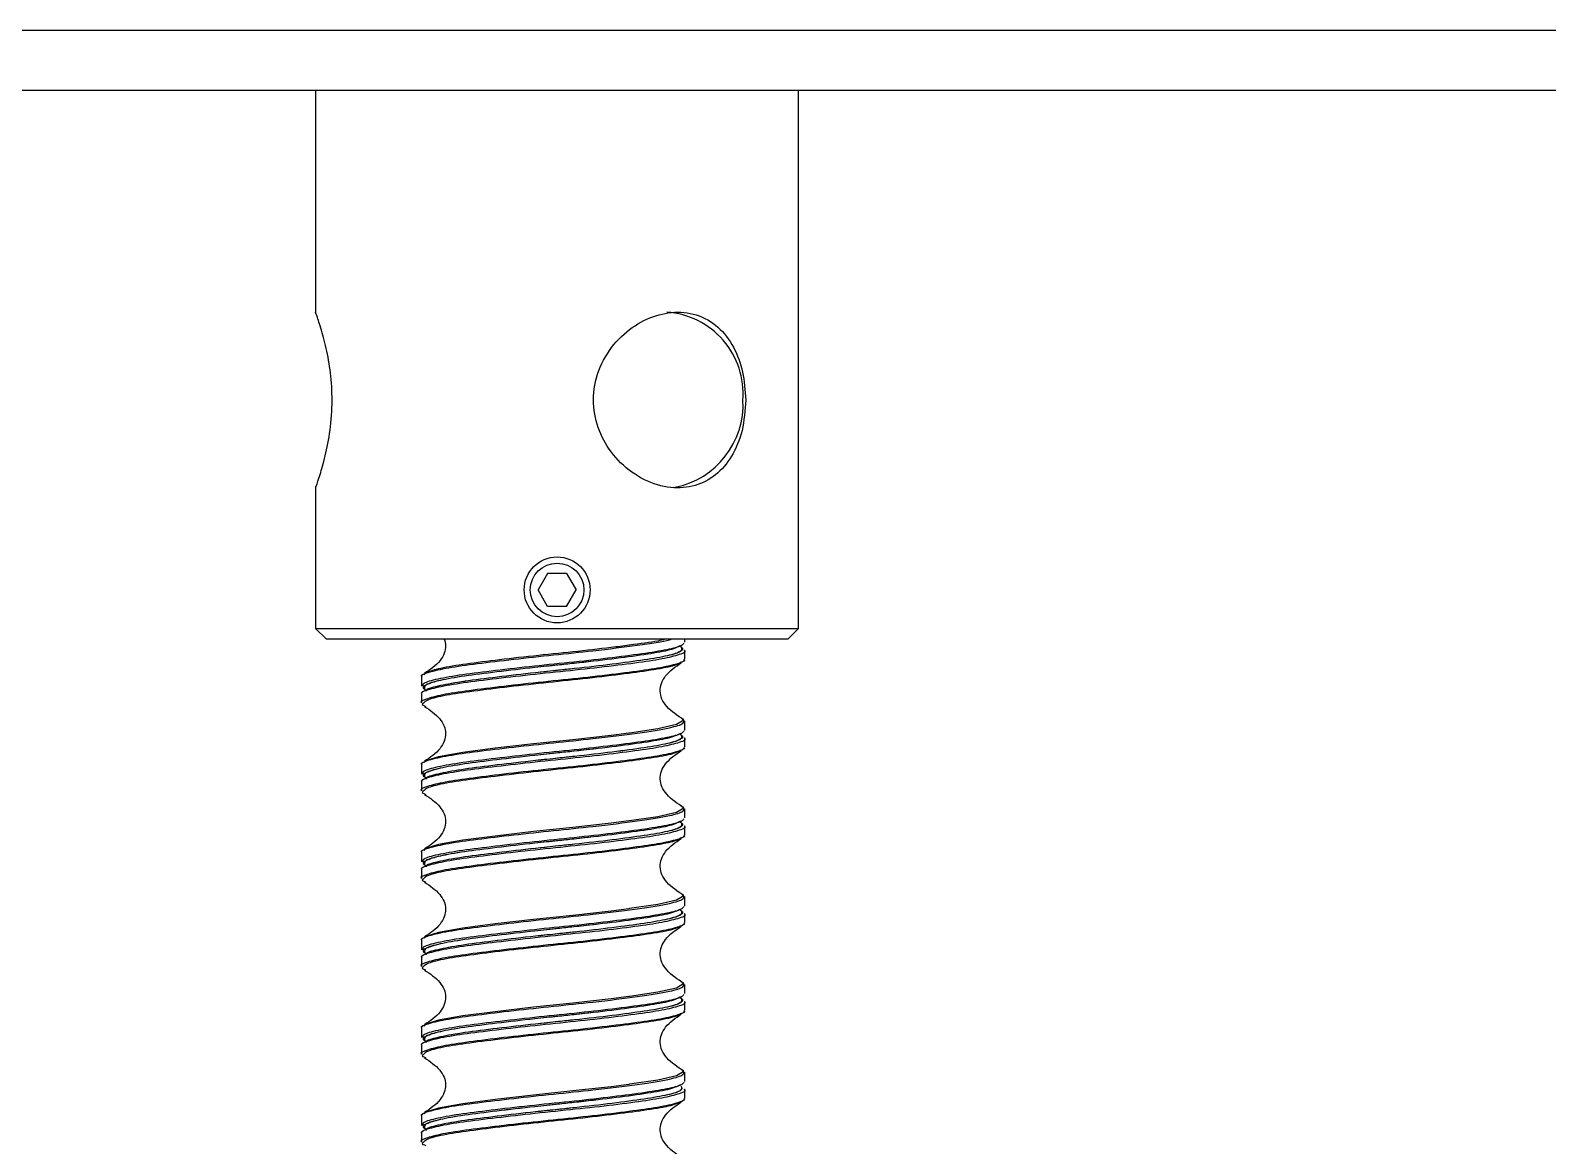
# Model space of a CAD drawing. Header units: millimetres. Extents: x 15 to 1184, y 5 to 1288.
# Drawn here: x 357.72 to 403.78, y 486.56 to 520.43 of the extents above; entities that cross this region are included whole.
import ezdxf

# ---------------------------------------------------------------- set-up
doc = ezdxf.new("R2010")
doc.units = ezdxf.units.MM

msp = doc.modelspace()

# ---------------------------------------------------------------- linework, layer by layer
at = {"color": 7, "linetype": 'Continuous', "lineweight": 25}
for p, q in [((447.042, 520.426), (300.375, 520.426)), ((447.042, 518.601), (300.375, 518.601)), ((366.375, 518.601), (366.375, 511.868)), ((381.042, 502.268), (381.042, 518.601)), ((366.375, 506.571), (366.375, 502.268)), ((373.42, 503.935), (373.131, 503.435)), ((373.997, 503.935), (373.42, 503.935)), ((373.997, 503.935), (374.286, 503.435)), ((373.42, 502.935), (373.131, 503.435)), ((373.997, 502.935), (374.286, 503.435)), ((373.997, 502.935), (373.42, 502.935)), ((366.375, 502.268), (366.709, 501.935)), ((366.375, 502.268), (381.042, 502.268)), ((380.709, 501.935), (381.042, 502.268)), ((380.709, 501.935), (366.709, 501.935)), ((377.588, 501.845), (377.588, 501.935)), ((374.891, 501.281), (374.221, 501.204)), ((377.588, 501.336), (377.588, 501.605)), ((369.588, 500.793), (369.588, 500.511)), ((369.692, 500.904), (369.67, 500.848)), ((369.588, 500.272), (369.588, 500.003)), ((377.455, 499.567), (377.516, 499.515)), ((377.588, 499.178), (377.588, 499.459)), ((377.588, 498.67), (377.588, 498.939)), ((374.891, 498.614), (374.221, 498.537)), ((369.588, 498.127), (369.588, 497.845)), ((369.692, 498.238), (369.67, 498.181)), ((369.588, 497.605), (369.588, 497.336)), ((377.455, 496.9), (377.516, 496.848)), ((377.588, 496.512), (377.588, 496.793)), ((377.588, 496.003), (377.588, 496.272)), ((374.891, 495.948), (374.221, 495.87)), ((369.588, 495.46), (369.588, 495.178)), ((369.692, 495.571), (369.67, 495.514)), ((369.588, 494.938), (369.588, 494.67)), ((377.455, 494.233), (377.516, 494.181)), ((377.588, 493.845), (377.588, 494.126)), ((377.588, 493.336), (377.588, 493.605)), ((369.692, 492.904), (369.67, 492.848)), ((374.891, 493.281), (374.221, 493.204)), ((369.588, 492.793), (369.588, 492.511)), ((369.588, 492.272), (369.588, 492.003)), ((377.455, 491.567), (377.516, 491.515)), ((377.588, 491.178), (377.588, 491.459)), ((374.891, 490.614), (374.221, 490.537)), ((377.588, 490.67), (377.588, 490.939)), ((369.692, 490.238), (369.67, 490.181)), ((369.588, 490.127), (369.588, 489.845)), ((369.588, 489.605), (369.588, 489.336)), ((377.455, 488.9), (377.516, 488.848)), ((377.588, 488.512), (377.588, 488.793)), ((374.891, 487.948), (374.221, 487.87)), ((377.588, 488.003), (377.588, 488.272)), ((369.588, 487.46), (369.588, 487.178)), ((369.692, 487.571), (369.67, 487.514)), ((369.588, 486.938), (369.588, 486.67))]:
    msp.add_line(p, q, dxfattribs=at)
at = {"color": 8, "linetype": 'Continuous', "lineweight": 25, "flags": 128}
for points in [[(377.516, 499.515), (377.556, 499.48), (377.334, 499.348), (376.763, 499.217), (375.907, 499.09), (375.891, 499.088), (375.348, 499.019), (374.19, 498.888), (372.992, 498.762), (371.825, 498.627), (370.844, 498.501), (370.106, 498.37), (369.692, 498.238), (369.692, 498.238)], [(377.516, 496.848), (377.556, 496.813), (377.334, 496.681), (376.763, 496.55), (375.907, 496.424), (375.891, 496.422), (375.348, 496.352), (374.19, 496.221), (372.992, 496.095), (371.825, 495.961), (370.844, 495.835), (370.106, 495.704), (369.692, 495.571), (369.692, 495.571)], [(377.516, 494.181), (377.556, 494.147), (377.334, 494.014), (376.763, 493.883), (375.907, 493.757), (375.891, 493.755), (375.348, 493.686), (374.19, 493.554), (372.992, 493.428), (371.825, 493.294), (370.844, 493.168), (370.106, 493.037), (369.692, 492.904), (369.692, 492.904)], [(377.516, 491.515), (377.556, 491.48), (377.334, 491.348), (376.763, 491.217), (375.907, 491.09), (375.891, 491.088), (375.348, 491.019), (374.19, 490.888), (372.992, 490.762), (371.825, 490.627), (370.844, 490.501), (370.106, 490.37), (369.692, 490.238), (369.692, 490.238)], [(377.516, 488.848), (377.556, 488.813), (377.334, 488.681), (376.763, 488.55), (375.907, 488.424), (375.891, 488.422), (375.348, 488.352), (374.19, 488.221), (372.992, 488.095), (371.825, 487.961), (370.844, 487.835), (370.106, 487.704), (369.692, 487.571), (369.692, 487.571)]]:
    msp.add_lwpolyline(points, dxfattribs=at)
at = {"color": 7, "linetype": 'Continuous', "lineweight": 25}
for radius in [1, 0.813]:
    msp.add_circle((373.709, 503.435), radius, dxfattribs=at)
for centre, radius, start, end in [((376.876, 509.391), 2.482, 355.6113, 86.1751), ((376.79, 509.066), 2.565, 281.2507, 3.0353)]:
    msp.add_arc(centre, radius, start, end, dxfattribs=at)
for points, knots in [([(366.388, 506.571), (366.386, 506.563), (366.378, 506.542), (366.472, 506.804), (366.63, 507.313), (366.799, 508.058), (366.892, 508.939), (366.866, 509.826), (366.742, 510.627), (366.573, 511.288), (366.412, 511.77), (366.388, 511.835), (366.375, 511.868)], [0, 0, 0, 0, 0.05043, 0.150735, 0.253951, 0.362776, 0.471745, 0.5741, 0.673758, 0.778431, 0.888267, 1, 1, 1, 1]), ([(379.434, 509.201), (379.415, 509.49), (379.379, 510.067), (379.086, 510.842), (378.616, 511.457), (377.961, 511.833), (377.194, 511.907), (376.419, 511.694), (375.705, 511.229), (375.129, 510.534), (374.804, 509.674), (374.801, 508.777), (375.09, 507.953), (375.621, 507.25), (376.345, 506.736), (377.153, 506.497), (377.91, 506.561), (378.548, 506.895), (379.038, 507.471), (379.369, 508.264), (379.412, 508.887), (379.434, 509.201)], [0, 0, 0, 0, 0.051235, 0.102383, 0.15571, 0.210696, 0.263421, 0.313707, 0.364733, 0.418583, 0.473459, 0.525443, 0.57519, 0.626748, 0.681333, 0.735632, 0.786938, 0.837148, 0.889423, 0.944237, 1, 1, 1, 1]), ([(369.611, 500.793), (369.604, 500.799), (369.545, 500.849), (369.793, 500.937), (370.359, 501.074), (371.264, 501.197), (372.373, 501.33), (373.596, 501.463), (374.93, 501.597), (376.182, 501.759), (376.976, 501.866), (377.156, 501.929), (377.173, 501.935)], [0, 0, 0, 0, 0.016208, 0.129015, 0.243943, 0.356309, 0.470634, 0.584823, 0.697281, 0.840497, 0.984342, 1, 1, 1, 1]), ([(377.553, 501.821), (377.543, 501.799), (377.515, 501.738), (377.14, 501.628), (376.429, 501.509), (375.419, 501.376), (374.242, 501.243), (373.001, 501.12), (371.822, 500.983), (370.797, 500.859), (370.047, 500.727), (369.627, 500.608), (369.628, 500.539), (369.629, 500.511)], [0, 0, 0, 0, 0.050753, 0.14174, 0.239732, 0.339504, 0.439061, 0.537198, 0.637467, 0.735693, 0.835134, 0.934996, 1, 1, 1, 1]), ([(370.283, 501.935), (370.302, 501.871), (370.342, 501.732), (370.293, 501.502), (370.102, 501.179), (369.857, 501.015), (369.683, 500.9)], [0, 0, 0, 0, 0.152805, 0.333145, 0.529444, 1, 1, 1, 1]), ([(377.418, 501.73), (377.441, 501.719), (377.548, 501.665), (377.503, 501.57), (377.116, 501.434), (376.389, 501.311), (375.406, 501.177), (374.253, 501.045), (373.036, 500.921), (371.878, 500.785), (370.865, 500.66), (370.136, 500.529), (369.749, 500.428), (369.735, 500.375), (369.732, 500.365)], [0, 0, 0, 0, 0.025469, 0.1199, 0.21604, 0.31002, 0.40571, 0.501193, 0.595313, 0.691481, 0.785686, 0.881057, 0.976833, 1, 1, 1, 1]), ([(377.458, 501.742), (377.355, 501.692), (377.163, 501.597), (376.376, 501.468), (375.396, 501.335), (374.462, 501.229), (373.895, 501.169), (373.731, 501.152)], [0, 0, 0, 0, 0.248224, 0.46621, 0.688159, 0.909629, 1, 1, 1, 1]), ([(377.553, 501.336), (377.564, 501.326), (377.615, 501.273), (377.336, 501.172), (376.723, 501.04), (375.79, 500.916), (374.665, 500.779), (373.432, 500.655), (372.215, 500.523), (371.13, 500.39), (370.259, 500.267), (369.746, 500.13), (369.528, 500.047), (369.589, 500.004), (369.59, 500.003)], [0, 0, 0, 0, 0.024544, 0.122637, 0.220352, 0.316835, 0.415345, 0.511772, 0.609561, 0.707597, 0.803858, 0.902335, 0.999085, 1, 1, 1, 1]), ([(369.616, 500.272), (369.608, 500.28), (369.551, 500.331), (369.811, 500.421), (370.394, 500.558), (371.309, 500.681), (372.426, 500.815), (373.653, 500.947), (374.877, 501.071), (375.972, 501.207), (376.863, 501.332), (377.4, 501.463), (377.655, 501.556), (377.577, 501.602), (377.572, 501.605)], [0, 0, 0, 0, 0.018248, 0.11493, 0.213427, 0.309732, 0.407717, 0.505583, 0.601967, 0.700482, 0.797036, 0.894683, 0.992836, 1, 1, 1, 1]), ([(377.557, 499.496), (377.369, 499.614), (377.101, 499.781), (376.882, 500.11), (376.821, 500.359), (376.864, 500.608), (377.057, 500.937), (377.305, 501.104), (377.48, 501.222)], [0, 0, 0, 0, 0.2783506, 0.3942752, 0.4999728, 0.6056679, 0.7215927, 1, 1, 1, 1]), ([(377.54, 501.282), (377.542, 501.279), (377.559, 501.261), (377.499, 501.242), (377.449, 501.227)], [0, 0, 0, 0, 0.1675637, 1, 1, 1, 1]), ([(373.769, 501.156), (373.524, 501.13), (372.875, 501.062), (371.86, 500.942), (370.86, 500.818), (370.103, 500.687), (369.713, 500.552), (369.587, 500.471), (369.691, 500.426), (369.695, 500.424)], [0, 0, 0, 0, 0.108501, 0.287638, 0.463119, 0.640772, 0.819177, 0.994153, 1, 1, 1, 1]), ([(373.75, 500.994), (373.517, 500.97), (372.877, 500.903), (371.873, 500.784), (370.86, 500.66), (370.128, 500.529), (369.737, 500.426), (369.724, 500.372), (369.721, 500.36)], [0, 0, 0, 0, 0.119372, 0.32656, 0.529523, 0.734999, 0.941339, 1, 1, 1, 1]), ([(369.686, 500.447), (369.68, 500.441), (369.663, 500.425), (369.716, 500.407), (369.75, 500.397)], [0, 0, 0, 0, 0.368276, 1, 1, 1, 1]), ([(369.642, 499.989), (369.633, 499.984), (369.58, 499.953), (369.66, 499.921), (369.727, 499.895)], [0, 0, 0, 0, 0.172985, 1, 1, 1, 1]), ([(369.686, 499.894), (369.853, 499.783), (370.09, 499.625), (370.286, 499.314), (370.34, 499.076), (370.295, 498.836), (370.101, 498.512), (369.856, 498.348), (369.683, 498.233)], [0, 0, 0, 0, 0.273015, 0.389187, 0.496399, 0.603606, 0.720291, 1, 1, 1, 1]), ([(369.611, 498.127), (369.604, 498.133), (369.545, 498.182), (369.793, 498.271), (370.359, 498.408), (371.264, 498.531), (372.372, 498.664), (373.598, 498.796), (374.923, 498.93), (376.213, 499.092), (377.132, 499.236), (377.579, 499.375), (377.559, 499.45), (377.55, 499.483)], [0, 0, 0, 0, 0.0136516, 0.1086656, 0.2054662, 0.3001092, 0.3964016, 0.49258, 0.5873001, 0.7079273, 0.8290837, 0.9258877, 1, 1, 1, 1]), ([(369.616, 497.605), (369.608, 497.613), (369.551, 497.664), (369.811, 497.755), (370.394, 497.892), (371.309, 498.015), (372.426, 498.148), (373.653, 498.28), (374.877, 498.404), (375.972, 498.541), (376.863, 498.665), (377.4, 498.796), (377.655, 498.89), (377.577, 498.936), (377.572, 498.939)], [0, 0, 0, 0, 0.018248, 0.11493, 0.213427, 0.309732, 0.407717, 0.505583, 0.601967, 0.700482, 0.797036, 0.894683, 0.992837, 1, 1, 1, 1]), ([(377.553, 499.155), (377.543, 499.133), (377.515, 499.071), (377.14, 498.961), (376.429, 498.842), (375.419, 498.709), (374.242, 498.577), (373.001, 498.453), (371.822, 498.316), (370.797, 498.192), (370.047, 498.06), (369.627, 497.942), (369.628, 497.872), (369.629, 497.845)], [0, 0, 0, 0, 0.0507525, 0.14174, 0.239732, 0.339504, 0.439061, 0.5371977, 0.6374673, 0.7356931, 0.835134, 0.9349956, 1, 1, 1, 1]), ([(377.418, 499.064), (377.441, 499.052), (377.548, 498.999), (377.503, 498.903), (377.116, 498.767), (376.389, 498.644), (375.406, 498.511), (374.253, 498.378), (373.036, 498.255), (371.878, 498.118), (370.865, 497.994), (370.136, 497.862), (369.749, 497.761), (369.735, 497.709), (369.732, 497.698)], [0, 0, 0, 0, 0.025469, 0.119899, 0.21604, 0.31002, 0.40571, 0.501193, 0.595313, 0.691481, 0.785686, 0.881057, 0.976833, 1, 1, 1, 1]), ([(377.458, 499.075), (377.355, 499.025), (377.163, 498.93), (376.376, 498.802), (375.396, 498.668), (374.462, 498.562), (373.895, 498.502), (373.731, 498.485)], [0, 0, 0, 0, 0.248224, 0.46621, 0.688159, 0.90963, 1, 1, 1, 1]), ([(377.553, 498.67), (377.564, 498.659), (377.615, 498.606), (377.336, 498.505), (376.723, 498.374), (375.79, 498.249), (374.665, 498.113), (373.432, 497.989), (372.215, 497.857), (371.13, 497.723), (370.259, 497.6), (369.746, 497.464), (369.528, 497.38), (369.589, 497.337), (369.59, 497.336)], [0, 0, 0, 0, 0.024544, 0.122637, 0.220352, 0.316835, 0.415345, 0.511772, 0.609561, 0.707597, 0.803858, 0.902335, 0.999085, 1, 1, 1, 1]), ([(373.769, 498.489), (373.524, 498.463), (372.875, 498.395), (371.86, 498.276), (370.86, 498.151), (370.103, 498.02), (369.713, 497.886), (369.587, 497.804), (369.691, 497.759), (369.695, 497.758)], [0, 0, 0, 0, 0.108501, 0.287638, 0.463119, 0.640772, 0.819177, 0.994153, 1, 1, 1, 1]), ([(377.557, 496.829), (377.369, 496.947), (377.101, 497.114), (376.882, 497.444), (376.821, 497.693), (376.864, 497.941), (377.057, 498.271), (377.305, 498.437), (377.48, 498.555)], [0, 0, 0, 0, 0.278356, 0.394274, 0.499972, 0.605667, 0.721592, 1, 1, 1, 1]), ([(377.54, 498.615), (377.542, 498.612), (377.559, 498.595), (377.499, 498.576), (377.449, 498.56)], [0, 0, 0, 0, 0.167564, 1, 1, 1, 1]), ([(373.75, 498.327), (373.517, 498.303), (372.877, 498.236), (371.873, 498.118), (370.86, 497.994), (370.128, 497.862), (369.737, 497.759), (369.724, 497.705), (369.721, 497.693)], [0, 0, 0, 0, 0.119372, 0.32656, 0.529524, 0.734998, 0.941339, 1, 1, 1, 1]), ([(369.686, 497.78), (369.68, 497.774), (369.663, 497.758), (369.716, 497.741), (369.75, 497.73)], [0, 0, 0, 0, 0.368276, 1, 1, 1, 1]), ([(369.642, 497.322), (369.633, 497.317), (369.58, 497.286), (369.66, 497.254), (369.727, 497.228)], [0, 0, 0, 0, 0.172985, 1, 1, 1, 1]), ([(369.686, 497.227), (369.853, 497.117), (370.09, 496.959), (370.286, 496.647), (370.34, 496.41), (370.295, 496.169), (370.101, 495.845), (369.856, 495.682), (369.683, 495.566)], [0, 0, 0, 0, 0.273014, 0.389182, 0.4964, 0.603606, 0.720291, 1, 1, 1, 1]), ([(369.611, 495.46), (369.604, 495.466), (369.545, 495.515), (369.793, 495.604), (370.359, 495.741), (371.264, 495.864), (372.372, 495.997), (373.598, 496.129), (374.923, 496.263), (376.213, 496.425), (377.132, 496.569), (377.579, 496.708), (377.559, 496.784), (377.55, 496.816)], [0, 0, 0, 0, 0.013651, 0.108666, 0.205466, 0.300109, 0.396402, 0.49258, 0.5873, 0.707927, 0.829084, 0.925888, 1, 1, 1, 1]), ([(369.616, 494.938), (369.608, 494.946), (369.551, 494.998), (369.811, 495.088), (370.394, 495.225), (371.309, 495.348), (372.426, 495.481), (373.653, 495.614), (374.877, 495.737), (375.972, 495.874), (376.863, 495.999), (377.4, 496.13), (377.655, 496.223), (377.577, 496.269), (377.572, 496.272)], [0, 0, 0, 0, 0.018248, 0.11493, 0.213428, 0.309732, 0.407717, 0.505583, 0.601967, 0.700482, 0.797036, 0.894683, 0.992836, 1, 1, 1, 1]), ([(377.553, 496.488), (377.543, 496.466), (377.515, 496.405), (377.14, 496.295), (376.429, 496.176), (375.419, 496.042), (374.242, 495.91), (373.001, 495.786), (371.822, 495.65), (370.797, 495.525), (370.047, 495.394), (369.627, 495.275), (369.628, 495.205), (369.629, 495.178)], [0, 0, 0, 0, 0.050752, 0.14174, 0.239732, 0.339504, 0.439061, 0.537198, 0.637467, 0.735693, 0.835134, 0.934996, 1, 1, 1, 1]), ([(377.418, 496.397), (377.441, 496.386), (377.548, 496.332), (377.503, 496.237), (377.116, 496.1), (376.389, 495.977), (375.406, 495.844), (374.253, 495.712), (373.036, 495.588), (371.878, 495.451), (370.865, 495.327), (370.136, 495.196), (369.749, 495.095), (369.735, 495.042), (369.732, 495.032)], [0, 0, 0, 0, 0.0254688, 0.1198996, 0.21604, 0.31002, 0.4057103, 0.5011927, 0.5953126, 0.6914805, 0.7856859, 0.8810571, 0.9768326, 1, 1, 1, 1]), ([(377.458, 496.409), (377.355, 496.358), (377.163, 496.263), (376.376, 496.135), (375.396, 496.002), (374.462, 495.895), (373.895, 495.836), (373.731, 495.818)], [0, 0, 0, 0, 0.248225, 0.46621, 0.688159, 0.90963, 1, 1, 1, 1]), ([(377.553, 496.003), (377.564, 495.993), (377.615, 495.94), (377.336, 495.838), (376.723, 495.707), (375.79, 495.583), (374.665, 495.446), (373.432, 495.322), (372.215, 495.19), (371.13, 495.057), (370.259, 494.934), (369.746, 494.797), (369.528, 494.713), (369.589, 494.67), (369.59, 494.67)], [0, 0, 0, 0, 0.024544, 0.122637, 0.220352, 0.316835, 0.415345, 0.511772, 0.609561, 0.707597, 0.803858, 0.902335, 0.999085, 1, 1, 1, 1]), ([(373.769, 495.822), (373.524, 495.797), (372.875, 495.729), (371.86, 495.609), (370.86, 495.485), (370.103, 495.354), (369.713, 495.219), (369.587, 495.138), (369.691, 495.092), (369.695, 495.091)], [0, 0, 0, 0, 0.108501, 0.287638, 0.463119, 0.640772, 0.819177, 0.994153, 1, 1, 1, 1]), ([(377.557, 494.162), (377.369, 494.28), (377.101, 494.447), (376.882, 494.777), (376.821, 495.026), (376.864, 495.275), (377.057, 495.604), (377.305, 495.771), (377.48, 495.888)], [0, 0, 0, 0, 0.278356, 0.39428, 0.499971, 0.605666, 0.721597, 1, 1, 1, 1]), ([(377.54, 495.949), (377.542, 495.946), (377.559, 495.928), (377.499, 495.909), (377.449, 495.893)], [0, 0, 0, 0, 0.1675637, 1, 1, 1, 1]), ([(373.75, 495.661), (373.517, 495.636), (372.877, 495.57), (371.873, 495.451), (370.86, 495.327), (370.128, 495.196), (369.737, 495.093), (369.724, 495.038), (369.721, 495.026)], [0, 0, 0, 0, 0.119372, 0.32656, 0.529524, 0.734998, 0.941339, 1, 1, 1, 1]), ([(369.686, 495.113), (369.68, 495.107), (369.663, 495.091), (369.716, 495.074), (369.75, 495.063)], [0, 0, 0, 0, 0.368279, 1, 1, 1, 1]), ([(369.642, 494.656), (369.633, 494.65), (369.58, 494.619), (369.66, 494.588), (369.727, 494.561)], [0, 0, 0, 0, 0.172985, 1, 1, 1, 1]), ([(369.686, 494.561), (369.853, 494.45), (370.09, 494.292), (370.286, 493.981), (370.34, 493.743), (370.295, 493.502), (370.101, 493.178), (369.856, 493.015), (369.683, 492.9)], [0, 0, 0, 0, 0.273015, 0.389182, 0.4964, 0.6036, 0.720291, 1, 1, 1, 1]), ([(369.611, 492.793), (369.604, 492.799), (369.545, 492.849), (369.793, 492.937), (370.359, 493.074), (371.264, 493.197), (372.372, 493.33), (373.598, 493.463), (374.923, 493.597), (376.213, 493.758), (377.132, 493.903), (377.579, 494.042), (377.559, 494.117), (377.55, 494.15)], [0, 0, 0, 0, 0.013651, 0.108666, 0.205466, 0.300109, 0.396402, 0.49258, 0.5873, 0.707927, 0.829084, 0.925888, 1, 1, 1, 1]), ([(369.616, 492.272), (369.608, 492.28), (369.551, 492.331), (369.811, 492.421), (370.394, 492.558), (371.309, 492.681), (372.426, 492.815), (373.653, 492.947), (374.877, 493.071), (375.972, 493.207), (376.863, 493.332), (377.4, 493.463), (377.655, 493.556), (377.577, 493.602), (377.572, 493.605)], [0, 0, 0, 0, 0.018248, 0.11493, 0.213428, 0.309732, 0.407716, 0.505584, 0.601967, 0.700482, 0.797036, 0.894683, 0.992836, 1, 1, 1, 1]), ([(377.553, 493.821), (377.543, 493.799), (377.515, 493.738), (377.14, 493.628), (376.429, 493.509), (375.419, 493.376), (374.242, 493.243), (373.001, 493.12), (371.822, 492.983), (370.797, 492.859), (370.047, 492.727), (369.627, 492.608), (369.628, 492.539), (369.629, 492.511)], [0, 0, 0, 0, 0.050753, 0.14174, 0.239732, 0.339504, 0.439061, 0.537198, 0.637467, 0.735693, 0.835134, 0.934996, 1, 1, 1, 1]), ([(377.418, 493.73), (377.441, 493.719), (377.548, 493.665), (377.503, 493.57), (377.116, 493.434), (376.389, 493.311), (375.406, 493.177), (374.253, 493.045), (373.036, 492.921), (371.878, 492.785), (370.865, 492.66), (370.136, 492.529), (369.749, 492.428), (369.735, 492.375), (369.732, 492.365)], [0, 0, 0, 0, 0.025469, 0.1199, 0.21604, 0.31002, 0.40571, 0.501193, 0.595313, 0.691481, 0.785686, 0.881057, 0.976833, 1, 1, 1, 1]), ([(377.458, 493.742), (377.355, 493.692), (377.163, 493.597), (376.376, 493.468), (375.396, 493.335), (374.462, 493.229), (373.895, 493.169), (373.731, 493.152)], [0, 0, 0, 0, 0.248224, 0.46621, 0.688159, 0.90963, 1, 1, 1, 1]), ([(377.553, 493.336), (377.564, 493.326), (377.615, 493.273), (377.336, 493.172), (376.723, 493.04), (375.79, 492.916), (374.665, 492.779), (373.432, 492.655), (372.215, 492.523), (371.13, 492.39), (370.259, 492.267), (369.746, 492.13), (369.528, 492.047), (369.589, 492.004), (369.59, 492.003)], [0, 0, 0, 0, 0.024544, 0.122637, 0.220352, 0.316835, 0.415345, 0.511772, 0.609561, 0.707597, 0.803858, 0.902335, 0.999085, 1, 1, 1, 1]), ([(373.769, 493.156), (373.524, 493.13), (372.875, 493.062), (371.86, 492.942), (370.86, 492.818), (370.103, 492.687), (369.713, 492.552), (369.587, 492.471), (369.691, 492.426), (369.695, 492.424)], [0, 0, 0, 0, 0.108501, 0.287637, 0.463119, 0.640772, 0.819177, 0.994152, 1, 1, 1, 1]), ([(373.75, 492.994), (373.517, 492.97), (372.877, 492.903), (371.873, 492.784), (370.86, 492.66), (370.128, 492.529), (369.737, 492.426), (369.724, 492.372), (369.721, 492.36)], [0, 0, 0, 0, 0.119372, 0.32656, 0.529523, 0.734998, 0.941339, 1, 1, 1, 1]), ([(377.557, 491.496), (377.369, 491.614), (377.101, 491.781), (376.882, 492.11), (376.821, 492.359), (376.864, 492.608), (377.057, 492.937), (377.305, 493.104), (377.48, 493.222)], [0, 0, 0, 0, 0.2783506, 0.3942752, 0.4999728, 0.6056679, 0.7215927, 1, 1, 1, 1]), ([(377.54, 493.282), (377.542, 493.279), (377.559, 493.261), (377.499, 493.242), (377.449, 493.227)], [0, 0, 0, 0, 0.1675637, 1, 1, 1, 1]), ([(369.686, 492.447), (369.68, 492.441), (369.663, 492.425), (369.716, 492.407), (369.75, 492.397)], [0, 0, 0, 0, 0.368276, 1, 1, 1, 1]), ([(369.642, 491.989), (369.633, 491.984), (369.58, 491.953), (369.66, 491.921), (369.727, 491.895)], [0, 0, 0, 0, 0.172985, 1, 1, 1, 1]), ([(369.686, 491.894), (369.853, 491.783), (370.09, 491.625), (370.286, 491.314), (370.34, 491.076), (370.295, 490.836), (370.101, 490.512), (369.856, 490.348), (369.683, 490.233)], [0, 0, 0, 0, 0.273011, 0.389183, 0.496395, 0.603602, 0.720287, 1, 1, 1, 1]), ([(369.611, 490.127), (369.604, 490.133), (369.545, 490.182), (369.793, 490.271), (370.359, 490.408), (371.264, 490.531), (372.372, 490.664), (373.598, 490.796), (374.923, 490.93), (376.213, 491.092), (377.132, 491.236), (377.579, 491.375), (377.559, 491.45), (377.55, 491.483)], [0, 0, 0, 0, 0.013652, 0.108666, 0.205466, 0.300109, 0.396402, 0.49258, 0.5873, 0.707927, 0.829084, 0.925888, 1, 1, 1, 1]), ([(377.553, 491.155), (377.543, 491.133), (377.515, 491.071), (377.14, 490.961), (376.429, 490.842), (375.419, 490.709), (374.242, 490.577), (373.001, 490.453), (371.822, 490.316), (370.797, 490.192), (370.047, 490.06), (369.627, 489.942), (369.628, 489.872), (369.629, 489.845)], [0, 0, 0, 0, 0.0507527, 0.1417399, 0.2397321, 0.339504, 0.4390612, 0.5371977, 0.6374673, 0.7356933, 0.835134, 0.9349956, 1, 1, 1, 1]), ([(377.418, 491.064), (377.441, 491.052), (377.548, 490.999), (377.503, 490.903), (377.116, 490.767), (376.389, 490.644), (375.406, 490.511), (374.253, 490.378), (373.036, 490.255), (371.878, 490.118), (370.865, 489.994), (370.136, 489.862), (369.749, 489.761), (369.735, 489.709), (369.732, 489.698)], [0, 0, 0, 0, 0.025469, 0.1199, 0.21604, 0.31002, 0.40571, 0.501193, 0.595313, 0.691481, 0.785686, 0.881057, 0.976833, 1, 1, 1, 1]), ([(377.458, 491.075), (377.355, 491.025), (377.163, 490.93), (376.376, 490.802), (375.396, 490.668), (374.462, 490.562), (373.895, 490.502), (373.731, 490.485)], [0, 0, 0, 0, 0.248224, 0.46621, 0.688159, 0.90963, 1, 1, 1, 1]), ([(377.553, 490.67), (377.564, 490.659), (377.615, 490.606), (377.336, 490.505), (376.723, 490.374), (375.79, 490.249), (374.665, 490.113), (373.432, 489.989), (372.215, 489.857), (371.13, 489.723), (370.259, 489.601), (369.746, 489.463), (369.528, 489.381), (369.589, 489.337), (369.59, 489.336)], [0, 0, 0, 0, 0.024544, 0.122637, 0.220352, 0.316835, 0.415344, 0.511772, 0.609561, 0.707597, 0.803858, 0.902335, 0.999085, 1, 1, 1, 1]), ([(369.616, 489.605), (369.608, 489.613), (369.551, 489.664), (369.811, 489.755), (370.394, 489.892), (371.309, 490.015), (372.426, 490.148), (373.653, 490.28), (374.877, 490.404), (375.972, 490.541), (376.863, 490.665), (377.4, 490.796), (377.655, 490.89), (377.577, 490.936), (377.572, 490.939)], [0, 0, 0, 0, 0.0182477, 0.1149299, 0.2134275, 0.3097322, 0.4077166, 0.5055834, 0.6019673, 0.700482, 0.7970363, 0.8946829, 0.9928363, 1, 1, 1, 1]), ([(377.54, 490.615), (377.542, 490.612), (377.559, 490.595), (377.499, 490.576), (377.449, 490.56)], [0, 0, 0, 0, 0.1675637, 1, 1, 1, 1]), ([(373.769, 490.489), (373.524, 490.463), (372.875, 490.395), (371.86, 490.276), (370.86, 490.151), (370.103, 490.02), (369.713, 489.886), (369.587, 489.804), (369.691, 489.759), (369.695, 489.758)], [0, 0, 0, 0, 0.108501, 0.287638, 0.463119, 0.640772, 0.819177, 0.994153, 1, 1, 1, 1]), ([(373.75, 490.327), (373.517, 490.303), (372.877, 490.236), (371.873, 490.118), (370.86, 489.994), (370.128, 489.862), (369.737, 489.759), (369.724, 489.705), (369.721, 489.693)], [0, 0, 0, 0, 0.119372, 0.32656, 0.529523, 0.734999, 0.941339, 1, 1, 1, 1]), ([(377.557, 488.829), (377.369, 488.947), (377.101, 489.114), (376.882, 489.444), (376.821, 489.693), (376.864, 489.941), (377.057, 490.271), (377.305, 490.437), (377.48, 490.555)], [0, 0, 0, 0, 0.2783506, 0.3942752, 0.4999728, 0.6056679, 0.7215927, 1, 1, 1, 1]), ([(369.686, 489.78), (369.68, 489.774), (369.663, 489.758), (369.716, 489.741), (369.75, 489.73)], [0, 0, 0, 0, 0.368276, 1, 1, 1, 1]), ([(369.642, 489.322), (369.633, 489.317), (369.58, 489.286), (369.66, 489.254), (369.727, 489.228)], [0, 0, 0, 0, 0.172985, 1, 1, 1, 1]), ([(369.686, 489.227), (369.853, 489.117), (370.09, 488.959), (370.286, 488.647), (370.34, 488.41), (370.295, 488.169), (370.101, 487.845), (369.856, 487.682), (369.683, 487.566)], [0, 0, 0, 0, 0.273015, 0.389187, 0.496399, 0.603606, 0.720291, 1, 1, 1, 1]), ([(369.611, 487.46), (369.604, 487.466), (369.545, 487.515), (369.793, 487.604), (370.359, 487.741), (371.264, 487.864), (372.372, 487.997), (373.598, 488.129), (374.923, 488.263), (376.213, 488.425), (377.132, 488.569), (377.579, 488.708), (377.559, 488.784), (377.55, 488.816)], [0, 0, 0, 0, 0.013652, 0.108666, 0.205466, 0.300109, 0.396402, 0.49258, 0.5873, 0.707927, 0.829084, 0.925888, 1, 1, 1, 1]), ([(377.553, 488.488), (377.543, 488.466), (377.515, 488.405), (377.14, 488.295), (376.429, 488.176), (375.419, 488.042), (374.242, 487.91), (373.001, 487.786), (371.822, 487.65), (370.797, 487.525), (370.047, 487.394), (369.627, 487.275), (369.628, 487.205), (369.629, 487.178)], [0, 0, 0, 0, 0.0507525, 0.14174, 0.239732, 0.339504, 0.439061, 0.5371977, 0.6374673, 0.7356931, 0.835134, 0.9349956, 1, 1, 1, 1]), ([(377.48, 488.363), (377.495, 488.321), (377.526, 488.237), (377.11, 488.1), (376.39, 487.977), (375.406, 487.844), (374.253, 487.712), (373.036, 487.588), (371.878, 487.451), (370.865, 487.327), (370.136, 487.196), (369.749, 487.095), (369.735, 487.042), (369.732, 487.032)], [0, 0, 0, 0, 0.096899, 0.195552, 0.291988, 0.390179, 0.488157, 0.584736, 0.683418, 0.780085, 0.877949, 0.976227, 1, 1, 1, 1]), ([(377.458, 488.409), (377.355, 488.358), (377.163, 488.263), (376.376, 488.135), (375.396, 488.002), (374.462, 487.895), (373.895, 487.836), (373.731, 487.818)], [0, 0, 0, 0, 0.248224, 0.46621, 0.688159, 0.90963, 1, 1, 1, 1]), ([(377.553, 488.003), (377.564, 487.993), (377.615, 487.94), (377.336, 487.838), (376.723, 487.707), (375.79, 487.583), (374.665, 487.446), (373.432, 487.322), (372.215, 487.19), (371.13, 487.057), (370.259, 486.934), (369.746, 486.797), (369.528, 486.713), (369.589, 486.67), (369.59, 486.67)], [0, 0, 0, 0, 0.024544, 0.122637, 0.220352, 0.316835, 0.415345, 0.511772, 0.609561, 0.707597, 0.803858, 0.902335, 0.999085, 1, 1, 1, 1]), ([(369.616, 486.938), (369.608, 486.946), (369.551, 486.998), (369.811, 487.088), (370.394, 487.225), (371.309, 487.348), (372.426, 487.481), (373.653, 487.614), (374.877, 487.737), (375.972, 487.874), (376.863, 487.999), (377.4, 488.13), (377.655, 488.223), (377.577, 488.269), (377.572, 488.272)], [0, 0, 0, 0, 0.018248, 0.11493, 0.213427, 0.309732, 0.407717, 0.505583, 0.601967, 0.700482, 0.797036, 0.894683, 0.992837, 1, 1, 1, 1]), ([(377.557, 486.162), (377.369, 486.28), (377.101, 486.447), (376.882, 486.777), (376.821, 487.026), (376.864, 487.275), (377.057, 487.604), (377.305, 487.771), (377.48, 487.888)], [0, 0, 0, 0, 0.278355, 0.394273, 0.499971, 0.605666, 0.721598, 1, 1, 1, 1]), ([(377.54, 487.949), (377.542, 487.946), (377.559, 487.928), (377.499, 487.909), (377.449, 487.893)], [0, 0, 0, 0, 0.16756, 1, 1, 1, 1]), ([(373.769, 487.822), (373.524, 487.797), (372.875, 487.729), (371.86, 487.609), (370.86, 487.485), (370.103, 487.353), (369.713, 487.219), (369.587, 487.138), (369.691, 487.092), (369.695, 487.091)], [0, 0, 0, 0, 0.108501, 0.287638, 0.463119, 0.640772, 0.819177, 0.994153, 1, 1, 1, 1]), ([(373.75, 487.661), (373.517, 487.636), (372.877, 487.57), (371.873, 487.451), (370.86, 487.327), (370.128, 487.196), (369.737, 487.093), (369.724, 487.038), (369.721, 487.026)], [0, 0, 0, 0, 0.119372, 0.32656, 0.529524, 0.734998, 0.941339, 1, 1, 1, 1]), ([(369.686, 487.113), (369.68, 487.107), (369.663, 487.091), (369.716, 487.074), (369.75, 487.063)], [0, 0, 0, 0, 0.368276, 1, 1, 1, 1]), ([(369.642, 486.656), (369.633, 486.65), (369.58, 486.619), (369.66, 486.588), (369.727, 486.561)], [0, 0, 0, 0, 0.172985, 1, 1, 1, 1])]:
    msp.add_open_spline(points, degree=3, knots=knots, dxfattribs=at)
at = {"color": 8, "linetype": 'Continuous', "lineweight": 25}
for points, knots in [([(376.988, 501.935), (376.918, 501.917), (376.674, 501.857), (376.226, 501.8), (375.725, 501.733), (375.189, 501.664), (374.205, 501.553), (372.974, 501.43), (371.804, 501.293), (370.802, 501.169), (370.033, 501.037), (369.806, 500.949), (369.692, 500.904)], [0, 0, 0, 0, 0.049726, 0.174635, 0.176669, 0.242613, 0.369237, 0.494052, 0.621582, 0.746514, 0.872988, 1, 1, 1, 1]), ([(377.482, 501.67), (377.492, 501.637), (377.514, 501.561), (377.114, 501.434), (376.397, 501.311), (375.409, 501.177), (374.48, 501.071), (373.914, 501.011), (373.75, 500.994)], [0, 0, 0, 0, 0.151828, 0.345978, 0.535762, 0.729, 0.921822, 1, 1, 1, 1]), ([(377.449, 501.227), (377.401, 501.198), (377.282, 501.125), (376.687, 501.009), (375.779, 500.885), (374.658, 500.748), (373.436, 500.624), (372.229, 500.492), (371.148, 500.358), (370.3, 500.236), (369.749, 500.105), (369.676, 500.026), (369.642, 499.989)], [0, 0, 0, 0, 0.068758, 0.174059, 0.27803, 0.384186, 0.488097, 0.593477, 0.699123, 0.802853, 0.908975, 1, 1, 1, 1]), ([(373.731, 501.152), (373.498, 501.127), (372.86, 501.061), (371.858, 500.942), (370.851, 500.818), (370.109, 500.687), (369.677, 500.56), (369.683, 500.482), (369.686, 500.447)], [0, 0, 0, 0, 0.106647, 0.292585, 0.474726, 0.659126, 0.844308, 1, 1, 1, 1]), ([(377.482, 499.004), (377.492, 498.97), (377.514, 498.894), (377.114, 498.767), (376.397, 498.644), (375.409, 498.51), (374.48, 498.404), (373.914, 498.345), (373.75, 498.327)], [0, 0, 0, 0, 0.151828, 0.345978, 0.535762, 0.729, 0.921822, 1, 1, 1, 1]), ([(377.449, 498.56), (377.401, 498.531), (377.282, 498.459), (376.687, 498.342), (375.779, 498.218), (374.658, 498.081), (373.436, 497.957), (372.229, 497.825), (371.148, 497.692), (370.3, 497.569), (369.749, 497.438), (369.676, 497.359), (369.642, 497.322)], [0, 0, 0, 0, 0.068758, 0.174059, 0.27803, 0.384186, 0.488097, 0.593477, 0.699123, 0.802853, 0.908975, 1, 1, 1, 1]), ([(373.731, 498.485), (373.498, 498.461), (372.86, 498.394), (371.858, 498.276), (370.851, 498.152), (370.109, 498.02), (369.677, 497.893), (369.683, 497.815), (369.686, 497.78)], [0, 0, 0, 0, 0.106647, 0.292586, 0.474726, 0.659126, 0.844308, 1, 1, 1, 1]), ([(377.482, 496.337), (377.492, 496.304), (377.514, 496.228), (377.114, 496.1), (376.397, 495.977), (375.409, 495.844), (374.48, 495.738), (373.914, 495.678), (373.75, 495.661)], [0, 0, 0, 0, 0.151828, 0.345977, 0.535762, 0.729, 0.921822, 1, 1, 1, 1]), ([(377.449, 495.893), (377.401, 495.865), (377.282, 495.792), (376.687, 495.675), (375.779, 495.551), (374.658, 495.414), (373.436, 495.291), (372.229, 495.159), (371.148, 495.025), (370.3, 494.902), (369.749, 494.772), (369.676, 494.692), (369.642, 494.656)], [0, 0, 0, 0, 0.068758, 0.174059, 0.27803, 0.384186, 0.488097, 0.593477, 0.699123, 0.802853, 0.908975, 1, 1, 1, 1]), ([(373.731, 495.818), (373.498, 495.794), (372.86, 495.727), (371.858, 495.609), (370.851, 495.485), (370.109, 495.353), (369.677, 495.226), (369.683, 495.149), (369.686, 495.113)], [0, 0, 0, 0, 0.106648, 0.292586, 0.474727, 0.659126, 0.844308, 1, 1, 1, 1]), ([(377.482, 493.67), (377.492, 493.637), (377.514, 493.561), (377.114, 493.434), (376.397, 493.311), (375.409, 493.177), (374.48, 493.071), (373.914, 493.011), (373.75, 492.994)], [0, 0, 0, 0, 0.151828, 0.345977, 0.535762, 0.729, 0.921821, 1, 1, 1, 1]), ([(377.449, 493.227), (377.401, 493.198), (377.282, 493.125), (376.687, 493.009), (375.779, 492.885), (374.658, 492.748), (373.436, 492.624), (372.229, 492.492), (371.148, 492.358), (370.3, 492.236), (369.749, 492.105), (369.676, 492.026), (369.642, 491.989)], [0, 0, 0, 0, 0.068758, 0.174059, 0.27803, 0.384186, 0.488097, 0.593477, 0.699123, 0.802853, 0.908975, 1, 1, 1, 1]), ([(373.731, 493.152), (373.498, 493.127), (372.86, 493.061), (371.858, 492.942), (370.851, 492.818), (370.109, 492.687), (369.677, 492.56), (369.683, 492.482), (369.686, 492.447)], [0, 0, 0, 0, 0.106647, 0.292585, 0.474727, 0.659126, 0.844308, 1, 1, 1, 1]), ([(377.482, 491.004), (377.492, 490.97), (377.514, 490.894), (377.114, 490.767), (376.397, 490.644), (375.409, 490.51), (374.48, 490.404), (373.914, 490.345), (373.75, 490.327)], [0, 0, 0, 0, 0.151828, 0.345978, 0.535762, 0.729, 0.921822, 1, 1, 1, 1]), ([(377.449, 490.56), (377.401, 490.531), (377.282, 490.459), (376.687, 490.342), (375.779, 490.218), (374.658, 490.081), (373.436, 489.957), (372.229, 489.825), (371.148, 489.692), (370.3, 489.569), (369.749, 489.438), (369.676, 489.359), (369.642, 489.322)], [0, 0, 0, 0, 0.068758, 0.174059, 0.27803, 0.384186, 0.488097, 0.593477, 0.699123, 0.802853, 0.908975, 1, 1, 1, 1]), ([(373.731, 490.485), (373.498, 490.461), (372.86, 490.394), (371.858, 490.276), (370.851, 490.152), (370.109, 490.02), (369.677, 489.893), (369.683, 489.815), (369.686, 489.78)], [0, 0, 0, 0, 0.106647, 0.292586, 0.474726, 0.659126, 0.844308, 1, 1, 1, 1]), ([(377.482, 488.337), (377.492, 488.304), (377.514, 488.228), (377.114, 488.1), (376.397, 487.977), (375.409, 487.844), (374.48, 487.738), (373.914, 487.678), (373.75, 487.661)], [0, 0, 0, 0, 0.151828, 0.345978, 0.535762, 0.729, 0.921822, 1, 1, 1, 1]), ([(377.449, 487.893), (377.401, 487.865), (377.282, 487.792), (376.687, 487.675), (375.779, 487.551), (374.658, 487.414), (373.436, 487.291), (372.229, 487.159), (371.148, 487.025), (370.3, 486.902), (369.749, 486.772), (369.676, 486.692), (369.642, 486.656)], [0, 0, 0, 0, 0.068758, 0.174059, 0.27803, 0.384186, 0.488097, 0.593477, 0.699123, 0.802853, 0.908975, 1, 1, 1, 1]), ([(373.731, 487.818), (373.498, 487.794), (372.86, 487.727), (371.858, 487.609), (370.851, 487.485), (370.109, 487.353), (369.677, 487.226), (369.683, 487.149), (369.686, 487.113)], [0, 0, 0, 0, 0.106647, 0.292586, 0.474726, 0.659126, 0.844308, 1, 1, 1, 1])]:
    msp.add_open_spline(points, degree=3, knots=knots, dxfattribs=at)

doc.saveas('drawing.dxf')
